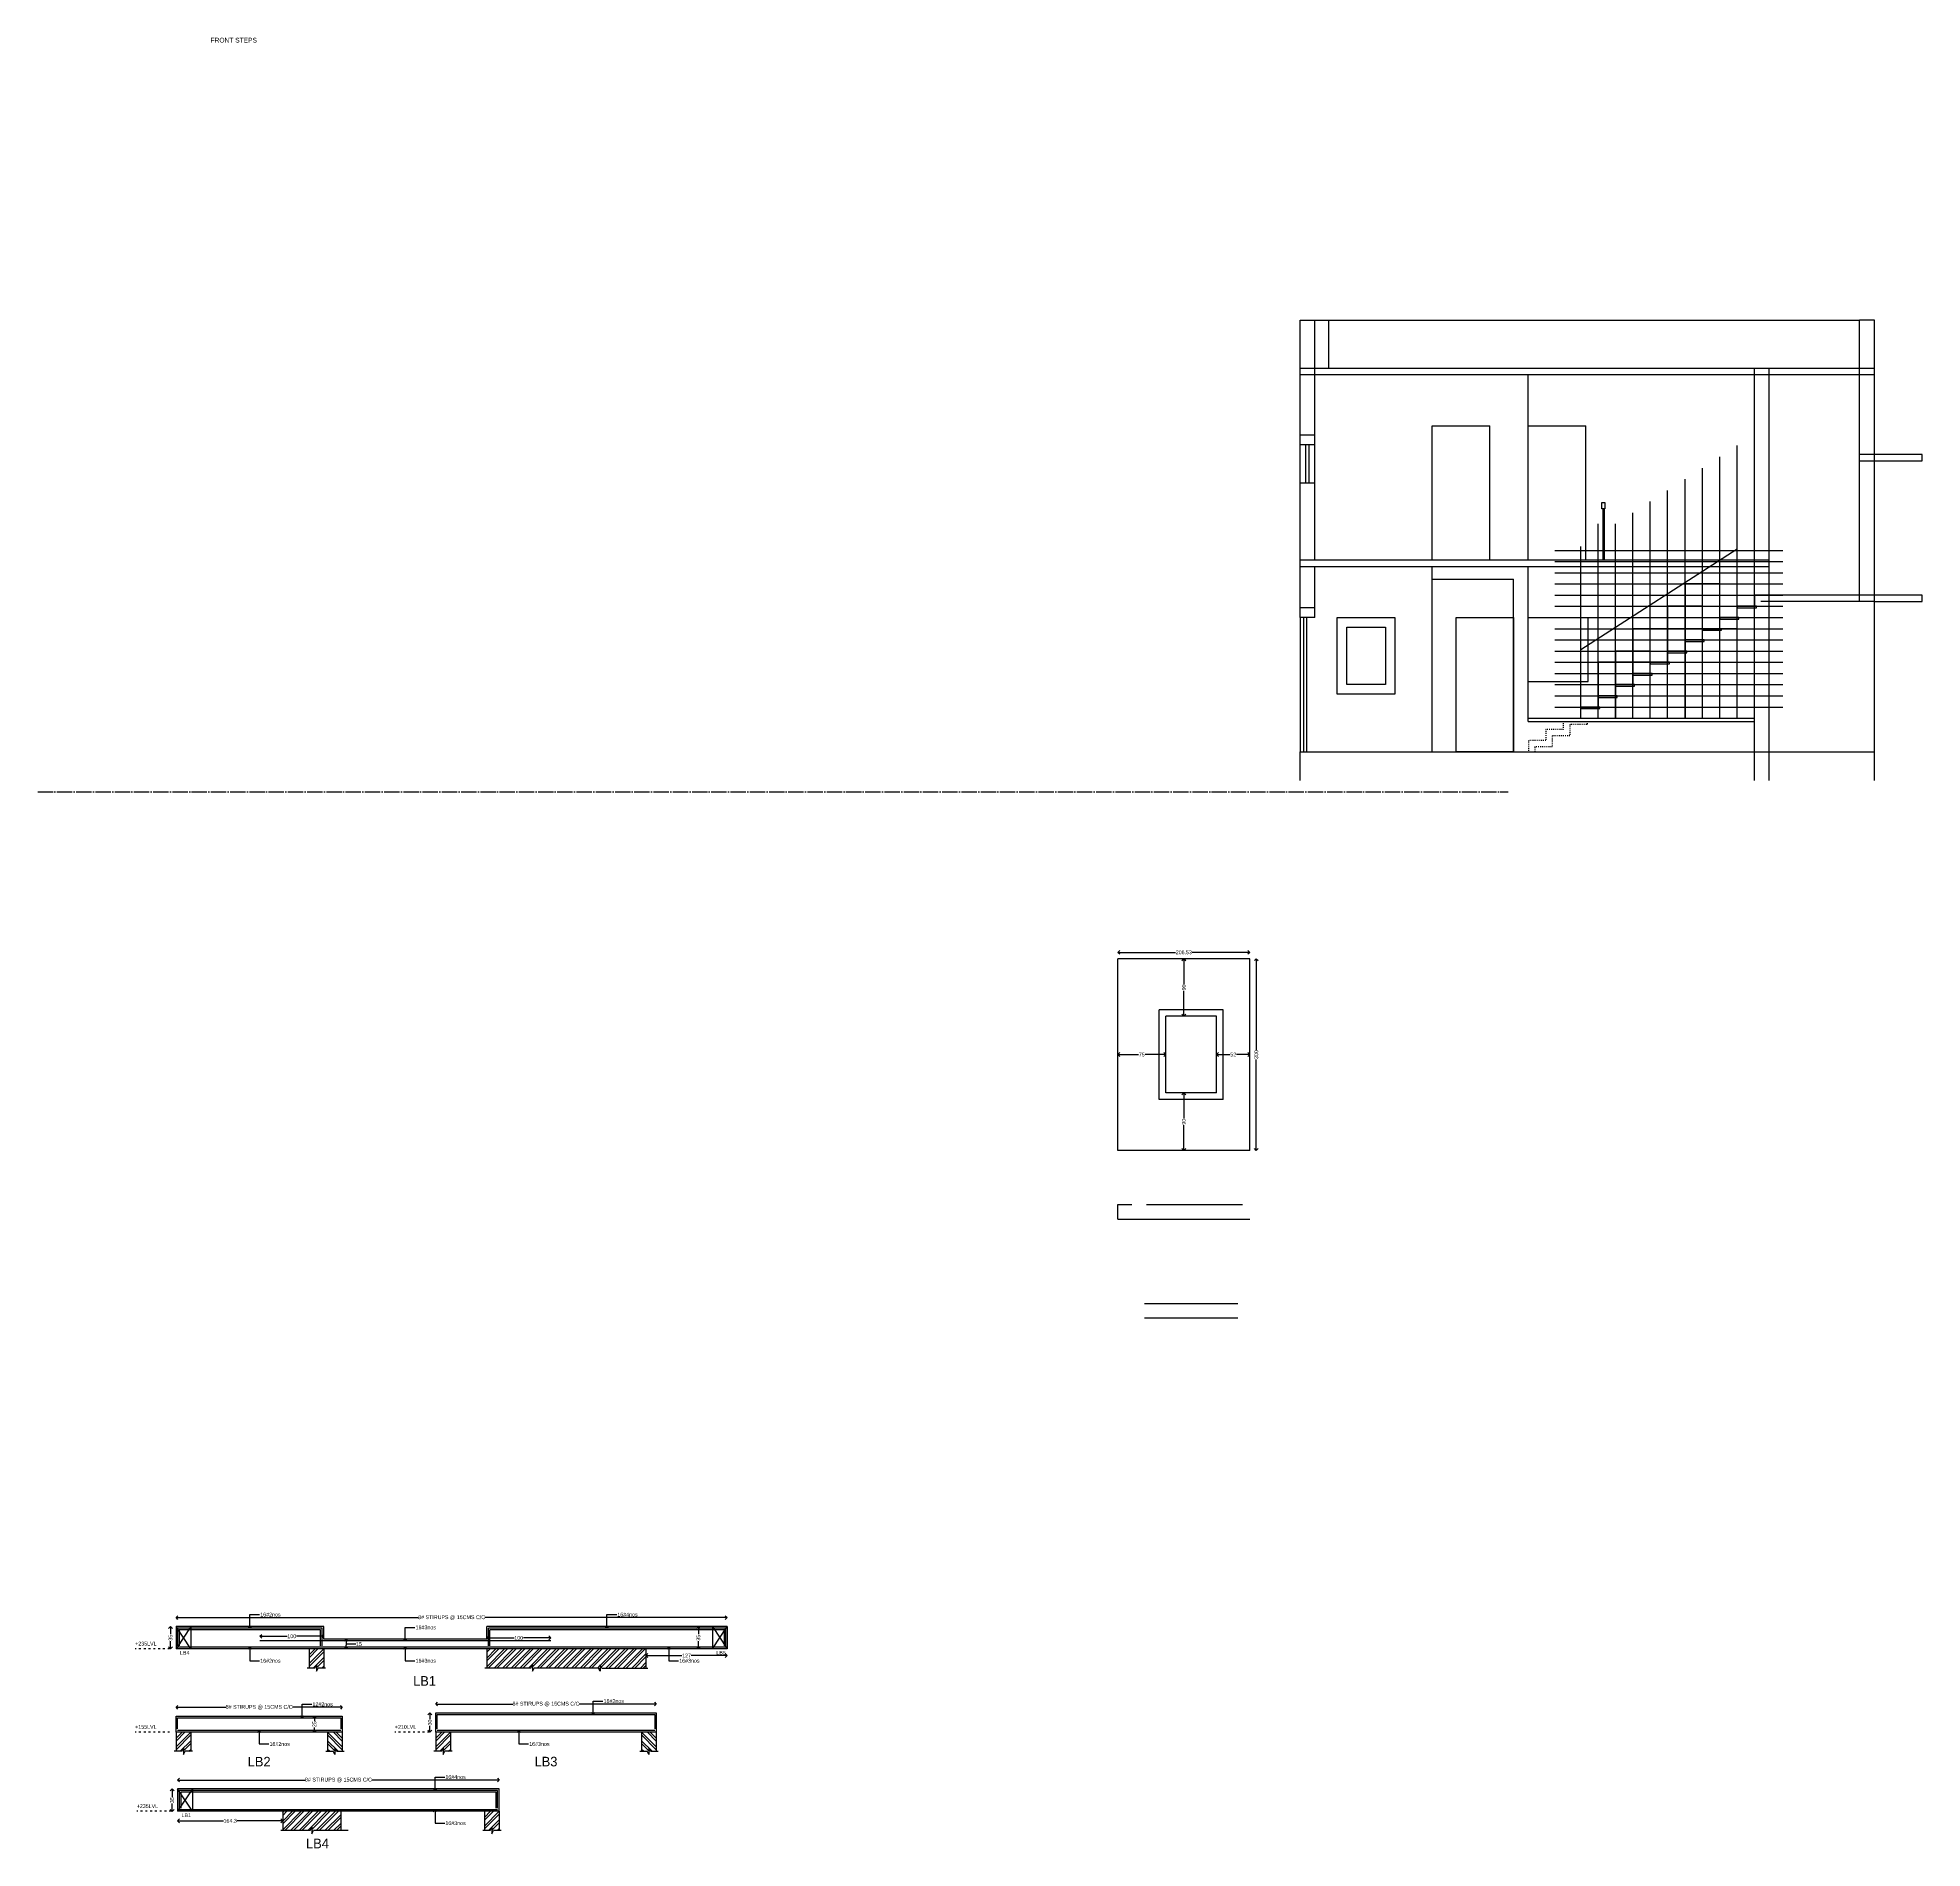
# Model space of a CAD drawing. Header units: metres. Extents: x -16 to 65907, y -5261 to 15511.
# Drawn here: x 21298 to 24246, y 1726 to 4558 of the extents above; entities that cross this region are included whole.
import ezdxf

# ---------------------------------------------------------------- set-up
doc = ezdxf.new("R2010")
doc.units = ezdxf.units.M
doc.header["$PDMODE"] = 67
doc.header["$PDSIZE"] = -5
doc.linetypes.add('ACAD_ISO03W100', pattern=[30, 12, -18])
doc.linetypes.add('ACAD_ISO04W100', pattern=[30, 24, -3, 0, -3])
doc.layers.get('0').update_dxf_attribs({"color": 6})
for name, color, linetype in [('BC-BOUNDARY', 3, 'ACAD_ISO04W100'), ('BC-GREYCOLOR', 8, 'Continuous'), ('BC-HATCH', 8, 'Continuous'), ('BC-LINTELS', 134, 'Continuous'), ('BC-TEXT', 7, 'Continuous'), ('BC-WALLS', 1, 'Continuous'), ('BC-WHITECOLOR', 7, 'Continuous')]:
    doc.layers.add(name, color=color, linetype=linetype)
doc.styles.add('BC-1IN10-1', font='FreeSans.ttf', dxfattribs={"height": 2})
doc.styles.add('BC-1IN10-3', font='FreeSans.ttf', dxfattribs={"height": 6})
doc.styles.add('BC-1IN50-1', font='FreeSans.ttf', dxfattribs={"height": 10})
doc.dimstyles.new('BC-1IN10-3', dxfattribs={"dimtxt": 6, "dimasz": 6, "dimexe": 0.18, "dimexo": 0.0625, "dimgap": 1, "dimtad": 0, "dimtoh": 1, "dimzin": 12, "dimdsep": 46, "dimtxsty": 'BC-1IN10-3', "dimblk": 'OPEN90', "dimcen": 0.09, "dimse1": 1, "dimse2": 1, "dimclrd": 256, "dimclre": 256, "dimclrt": 7, "dimadec": 0, "dimazin": 0, "dimtfac": 1, "dimtdec": 1, "dimtofl": 0, "dimtmove": 1, "dimatfit": 3, "dimldrblk": 'OPEN90', "dimfxl": 1, "dimtolj": 1, "dimtzin": 0, "dimlwd": -3, "dimarcsym": 0})

# ---------------------------------------------------------------- blocks, each defined once
blk = doc.blocks.new('_OPEN90')
at = {"color": 0, "linetype": 'ByBlock'}
for p, q in [((0, 0), (-1, 0)), ((-0.5, 0.5), (0, 0)), ((0, 0), (-0.5, -0.5))]:
    blk.add_line(p, q, dxfattribs=at)
blk = doc.blocks.new('*D1530')
at = {"layer": 'BC-WHITECOLOR', "linetype": 'Continuous', "lineweight": -3}
for p, q in [((21505.7, 2067.2), (21505.7, 2061)), ((21505.7, 2044.2), (21505.7, 2050.4))]:
    blk.add_line(p, q, dxfattribs=at)
at = {"layer": 'Defpoints', "color": 0}
for p in [(21514.4, 2073.2), (21505.7, 2038.2), (21514.4, 2038.2)]:
    blk.add_point(p, dxfattribs=at)
at = {"layer": 'BC-WHITECOLOR', "lineweight": -3, "xscale": 6, "yscale": 6, "zscale": 6}
for p, rotation in [((21505.7, 2073.2), 90), ((21505.7, 2038.2), 270)]:
    blk.add_blockref('_OPEN90', p, dxfattribs=dict(at, rotation=rotation))
at = {"layer": 'BC-WHITECOLOR', "color": 7, "insert": (21505.7, 2055.7), "char_height": 6, "attachment_point": 5, "rotation": 90, "style": 'BC-1IN10-3'}
blk.add_mtext('\\A1;35', dxfattribs=at)
blk = doc.blocks.new('*D1531')
at = {"layer": 'BC-WHITECOLOR', "linetype": 'Continuous', "lineweight": -3}
for p, q in [((21780.3, 2047.2), (21780.3, 2044.2)), ((21793.4, 2045.7), (21780.3, 2045.7)), ((21795.4, 2045.7), (21793.4, 2045.7))]:
    blk.add_line(p, q, dxfattribs=at)
at = {"layer": 'Defpoints', "color": 0}
for p in [(21745.4, 2053.2), (21745.4, 2038.2), (21780.3, 2038.2)]:
    blk.add_point(p, dxfattribs=at)
at = {"layer": 'BC-WHITECOLOR', "lineweight": -3, "xscale": 6, "yscale": 6, "zscale": 6}
for p, rotation in [((21780.3, 2053.2), 90), ((21780.3, 2038.2), 270)]:
    blk.add_blockref('_OPEN90', p, dxfattribs=dict(at, rotation=rotation))
at = {"layer": 'BC-WHITECOLOR', "color": 7, "insert": (21800.4, 2045.7), "char_height": 6, "attachment_point": 5, "style": 'BC-1IN10-3'}
blk.add_mtext('\\A1;15', dxfattribs=at)
blk = doc.blocks.new('*D1532')
at = {"layer": 'BC-WHITECOLOR', "linetype": 'Continuous', "lineweight": -3}
for p, q in [((22331.3, 2067.2), (22331.3, 2061)), ((22331.3, 2044.2), (22331.3, 2050.4))]:
    blk.add_line(p, q, dxfattribs=at)
at = {"layer": 'Defpoints', "color": 0}
for p in [(22331.3, 2073.2), (22353.4, 2073.2), (22353.4, 2038.2)]:
    blk.add_point(p, dxfattribs=at)
at = {"layer": 'BC-WHITECOLOR', "lineweight": -3, "xscale": 6, "yscale": 6, "zscale": 6}
for p, rotation in [((22331.3, 2073.2), 90), ((22331.3, 2038.2), 270)]:
    blk.add_blockref('_OPEN90', p, dxfattribs=dict(at, rotation=rotation))
at = {"layer": 'BC-WHITECOLOR', "color": 7, "insert": (22331.3, 2055.7), "char_height": 6, "attachment_point": 5, "rotation": 90, "style": 'BC-1IN10-3'}
blk.add_mtext('\\A1;35', dxfattribs=at)
blk = doc.blocks.new('*D1537')
at = {"layer": 'BC-WHITECOLOR', "linetype": 'Continuous', "lineweight": -3}
for p, q in [((21520.4, 2087.1), (21893.3, 2087.1)), ((22370.4, 2087.1), (21997.5, 2087.1))]:
    blk.add_line(p, q, dxfattribs=at)
at = {"layer": 'Defpoints', "color": 0}
for p in [(21514.4, 2073.2), (22376.4, 2087.1), (22376.4, 2073.2)]:
    blk.add_point(p, dxfattribs=at)
at = {"layer": 'BC-WHITECOLOR', "lineweight": -3, "xscale": 6, "yscale": 6, "zscale": 6, "rotation": 180}
blk.add_blockref('_OPEN90', (21514.4, 2087.1), dxfattribs=at)
at = {"layer": 'BC-WHITECOLOR', "lineweight": -3, "xscale": 6, "yscale": 6, "zscale": 6}
blk.add_blockref('_OPEN90', (22376.4, 2087.1), dxfattribs=at)
at = {"layer": 'BC-WHITECOLOR', "color": 7, "insert": (21945.4, 2087.1), "char_height": 6, "attachment_point": 5, "style": 'BC-1IN10-3'}
blk.add_mtext('\\A1;{8# STIRUPS @ 15CMS C/C}', dxfattribs=at)
blk = doc.blocks.new('*D1538')
at = {"layer": 'BC-WHITECOLOR', "linetype": 'Continuous', "lineweight": -3}
for p, q in [((21651.4, 2057.9), (21688.2, 2057.9)), ((21739.4, 2057.9), (21702.6, 2057.9))]:
    blk.add_line(p, q, dxfattribs=at)
at = {"layer": 'Defpoints', "color": 0}
for p in [(21645.4, 2057.9), (21645.4, 2050.7), (21745.4, 2053.2)]:
    blk.add_point(p, dxfattribs=at)
at = {"layer": 'BC-WHITECOLOR', "lineweight": -3, "xscale": 6, "yscale": 6, "zscale": 6, "rotation": 180}
blk.add_blockref('_OPEN90', (21645.4, 2057.9), dxfattribs=at)
at = {"layer": 'BC-WHITECOLOR', "lineweight": -3, "xscale": 6, "yscale": 6, "zscale": 6}
blk.add_blockref('_OPEN90', (21745.4, 2057.9), dxfattribs=at)
at = {"layer": 'BC-WHITECOLOR', "color": 7, "insert": (21695.4, 2057.9), "char_height": 6, "attachment_point": 5, "style": 'BC-1IN10-3'}
blk.add_mtext('\\A1;100', dxfattribs=at)
blk = doc.blocks.new('*D1539')
at = {"layer": 'BC-WHITECOLOR', "linetype": 'Continuous', "lineweight": -3}
for p, q in [((22006.4, 2055.4), (22043.2, 2055.4)), ((22094.4, 2055.4), (22057.6, 2055.4))]:
    blk.add_line(p, q, dxfattribs=at)
at = {"layer": 'Defpoints', "color": 0}
for p in [(22000.4, 2055.4), (22000.4, 2053.2), (22100.4, 2050.7)]:
    blk.add_point(p, dxfattribs=at)
at = {"layer": 'BC-WHITECOLOR', "lineweight": -3, "xscale": 6, "yscale": 6, "zscale": 6, "rotation": 180}
blk.add_blockref('_OPEN90', (22000.4, 2055.4), dxfattribs=at)
at = {"layer": 'BC-WHITECOLOR', "lineweight": -3, "xscale": 6, "yscale": 6, "zscale": 6}
blk.add_blockref('_OPEN90', (22100.4, 2055.4), dxfattribs=at)
at = {"layer": 'BC-WHITECOLOR', "color": 7, "insert": (22050.4, 2055.4), "char_height": 6, "attachment_point": 5, "style": 'BC-1IN10-3'}
blk.add_mtext('\\A1;100', dxfattribs=at)
blk = doc.blocks.new('*D1540')
at = {"layer": 'BC-WHITECOLOR', "linetype": 'Continuous', "lineweight": -3}
for p, q in [((21730.8, 1927), (21730.8, 1925.7)), ((21730.8, 1914), (21730.8, 1915.2))]:
    blk.add_line(p, q, dxfattribs=at)
at = {"layer": 'Defpoints', "color": 0}
for p in [(21730.8, 1933), (21774.4, 1933), (21774.4, 1908)]:
    blk.add_point(p, dxfattribs=at)
at = {"layer": 'BC-WHITECOLOR', "lineweight": -3, "xscale": 6, "yscale": 6, "zscale": 6}
for p, rotation in [((21730.8, 1933), 90), ((21730.8, 1908), 270)]:
    blk.add_blockref('_OPEN90', p, dxfattribs=dict(at, rotation=rotation))
at = {"layer": 'BC-WHITECOLOR', "color": 7, "insert": (21730.8, 1920.5), "char_height": 6, "attachment_point": 5, "rotation": 90, "style": 'BC-1IN10-3'}
blk.add_mtext('\\A1;25', dxfattribs=at)
blk = doc.blocks.new('*D1542')
at = {"layer": 'BC-WHITECOLOR', "linetype": 'Continuous', "lineweight": -3}
for p, q in [((21520.4, 1946.9), (21592.3, 1946.9)), ((21768.4, 1946.9), (21696.5, 1946.9))]:
    blk.add_line(p, q, dxfattribs=at)
at = {"layer": 'Defpoints', "color": 0}
for p in [(21774.4, 1946.9), (21514.4, 1933), (21774.4, 1933)]:
    blk.add_point(p, dxfattribs=at)
at = {"layer": 'BC-WHITECOLOR', "lineweight": -3, "xscale": 6, "yscale": 6, "zscale": 6, "rotation": 180}
blk.add_blockref('_OPEN90', (21514.4, 1946.9), dxfattribs=at)
at = {"layer": 'BC-WHITECOLOR', "lineweight": -3, "xscale": 6, "yscale": 6, "zscale": 6}
blk.add_blockref('_OPEN90', (21774.4, 1946.9), dxfattribs=at)
at = {"layer": 'BC-WHITECOLOR', "color": 7, "insert": (21644.4, 1946.9), "char_height": 6, "attachment_point": 5, "style": 'BC-1IN10-3'}
blk.add_mtext('\\A1;{8# STIRUPS @ 15CMS C/C}', dxfattribs=at)
blk = doc.blocks.new('*D1543')
at = {"layer": 'BC-WHITECOLOR', "linetype": 'Continuous', "lineweight": -3}
for p, q in [((21926.5, 1951.9), (22040.9, 1951.9)), ((22259.5, 1951.9), (22145.1, 1951.9))]:
    blk.add_line(p, q, dxfattribs=at)
at = {"layer": 'Defpoints', "color": 0}
for p in [(22265.5, 1951.9), (21920.5, 1938), (22265.5, 1938)]:
    blk.add_point(p, dxfattribs=at)
at = {"layer": 'BC-WHITECOLOR', "lineweight": -3, "xscale": 6, "yscale": 6, "zscale": 6, "rotation": 180}
blk.add_blockref('_OPEN90', (21920.5, 1951.9), dxfattribs=at)
at = {"layer": 'BC-WHITECOLOR', "lineweight": -3, "xscale": 6, "yscale": 6, "zscale": 6}
blk.add_blockref('_OPEN90', (22265.5, 1951.9), dxfattribs=at)
at = {"layer": 'BC-WHITECOLOR', "color": 7, "insert": (22093, 1951.9), "char_height": 6, "attachment_point": 5, "style": 'BC-1IN10-3'}
blk.add_mtext('\\A1;{8# STIRUPS @ 15CMS C/C}', dxfattribs=at)
blk = doc.blocks.new('*D1544')
at = {"layer": 'BC-WHITECOLOR', "linetype": 'Continuous', "lineweight": -3}
for p, q in [((21911.3, 1932), (21911.3, 1928.2)), ((21911.3, 1914), (21911.3, 1917.7))]:
    blk.add_line(p, q, dxfattribs=at)
at = {"layer": 'Defpoints', "color": 0}
for p in [(21911.3, 1938), (21920.5, 1938), (21920.5, 1908)]:
    blk.add_point(p, dxfattribs=at)
at = {"layer": 'BC-WHITECOLOR', "lineweight": -3, "xscale": 6, "yscale": 6, "zscale": 6}
for p, rotation in [((21911.3, 1938), 90), ((21911.3, 1908), 270)]:
    blk.add_blockref('_OPEN90', p, dxfattribs=dict(at, rotation=rotation))
at = {"layer": 'BC-WHITECOLOR', "color": 7, "insert": (21911.3, 1923), "char_height": 6, "attachment_point": 5, "rotation": 90, "style": 'BC-1IN10-3'}
blk.add_mtext('\\A1;30', dxfattribs=at)
blk = doc.blocks.new('*D1545')
at = {"layer": 'BC-WHITECOLOR', "linetype": 'Continuous', "lineweight": -3}
for p, q in [((21508.2, 1813.1), (21508.2, 1806.9)), ((21508.2, 1790.1), (21508.2, 1796.4))]:
    blk.add_line(p, q, dxfattribs=at)
at = {"layer": 'Defpoints', "color": 0}
for p in [(21516.9, 1819.1), (21508.2, 1784.1), (21516.9, 1784.1)]:
    blk.add_point(p, dxfattribs=at)
at = {"layer": 'BC-WHITECOLOR', "lineweight": -3, "xscale": 6, "yscale": 6, "zscale": 6}
for p, rotation in [((21508.2, 1819.1), 90), ((21508.2, 1784.1), 270)]:
    blk.add_blockref('_OPEN90', p, dxfattribs=dict(at, rotation=rotation))
at = {"layer": 'BC-WHITECOLOR', "color": 7, "insert": (21508.2, 1801.6), "char_height": 6, "attachment_point": 5, "rotation": 90, "style": 'BC-1IN10-3'}
blk.add_mtext('\\A1;35', dxfattribs=at)
blk = doc.blocks.new('*D1546')
at = {"layer": 'BC-WHITECOLOR', "linetype": 'Continuous', "lineweight": -3}
for p, q in [((21522.9, 1833.1), (21716.3, 1833.1)), ((22013.9, 1833.1), (21820.4, 1833.1))]:
    blk.add_line(p, q, dxfattribs=at)
at = {"layer": 'Defpoints', "color": 0}
for p in [(22019.9, 1833.1), (21516.9, 1819.1), (22019.9, 1819.1)]:
    blk.add_point(p, dxfattribs=at)
at = {"layer": 'BC-WHITECOLOR', "lineweight": -3, "xscale": 6, "yscale": 6, "zscale": 6, "rotation": 180}
blk.add_blockref('_OPEN90', (21516.9, 1833.1), dxfattribs=at)
at = {"layer": 'BC-WHITECOLOR', "lineweight": -3, "xscale": 6, "yscale": 6, "zscale": 6}
blk.add_blockref('_OPEN90', (22019.9, 1833.1), dxfattribs=at)
at = {"layer": 'BC-WHITECOLOR', "color": 7, "insert": (21768.4, 1833.1), "char_height": 6, "attachment_point": 5, "style": 'BC-1IN10-3'}
blk.add_mtext('\\A1;{8# STIRUPS @ 15CMS C/C}', dxfattribs=at)
blk = doc.blocks.new('*D1550')
at = {"layer": 'BC-WHITECOLOR', "linetype": 'Continuous', "lineweight": -3}
for p, q in [((21522.9, 1769.3), (21588.5, 1769.3)), ((21675.2, 1769.3), (21609.6, 1769.3))]:
    blk.add_line(p, q, dxfattribs=at)
at = {"layer": 'Defpoints', "color": 0}
for p in [(21516.9, 1784.1), (21516.9, 1769.3), (21681.2, 1784.1)]:
    blk.add_point(p, dxfattribs=at)
at = {"layer": 'BC-WHITECOLOR', "lineweight": -3, "xscale": 6, "yscale": 6, "zscale": 6, "rotation": 180}
blk.add_blockref('_OPEN90', (21516.9, 1769.3), dxfattribs=at)
at = {"layer": 'BC-WHITECOLOR', "lineweight": -3, "xscale": 6, "yscale": 6, "zscale": 6}
blk.add_blockref('_OPEN90', (21681.2, 1769.3), dxfattribs=at)
at = {"layer": 'BC-WHITECOLOR', "color": 7, "insert": (21599, 1769.3), "char_height": 6, "attachment_point": 5, "style": 'BC-1IN10-3'}
blk.add_mtext('\\A1;164.3', dxfattribs=at)
blk = doc.blocks.new('*D1551')
at = {"layer": 'BC-WHITECOLOR', "linetype": 'Continuous', "lineweight": -3}
for p, q in [((22255.4, 2027.8), (22305.6, 2027.8)), ((22370.4, 2027.8), (22320.2, 2027.8))]:
    blk.add_line(p, q, dxfattribs=at)
at = {"layer": 'Defpoints', "color": 0}
for p in [(22249.4, 2038.2), (22376.4, 2038.2), (22249.4, 2027.8)]:
    blk.add_point(p, dxfattribs=at)
at = {"layer": 'BC-WHITECOLOR', "lineweight": -3, "xscale": 6, "yscale": 6, "zscale": 6, "rotation": 180}
blk.add_blockref('_OPEN90', (22249.4, 2027.8), dxfattribs=at)
at = {"layer": 'BC-WHITECOLOR', "lineweight": -3, "xscale": 6, "yscale": 6, "zscale": 6}
blk.add_blockref('_OPEN90', (22376.4, 2027.8), dxfattribs=at)
at = {"layer": 'BC-WHITECOLOR', "color": 7, "insert": (22312.9, 2027.8), "char_height": 6, "attachment_point": 5, "style": 'BC-1IN10-3'}
blk.add_mtext('\\A1;127', dxfattribs=at)
blk = doc.blocks.new('*D1568')
at = {"layer": 'BC-WHITECOLOR', "linetype": 'Continuous', "lineweight": -3}
for p, q in [((22993.3, 2967.7), (23019.6, 2967.7)), ((23056.3, 2967.7), (23030.1, 2967.7))]:
    blk.add_line(p, q, dxfattribs=at)
at = {"layer": 'Defpoints', "color": 0}
for p in [(22987.3, 2967.7), (22987.3, 2967.7), (23062.3, 2967.7)]:
    blk.add_point(p, dxfattribs=at)
at = {"layer": 'BC-WHITECOLOR', "lineweight": -3, "xscale": 6, "yscale": 6, "zscale": 6, "rotation": 180}
blk.add_blockref('_OPEN90', (22987.3, 2967.7), dxfattribs=at)
at = {"layer": 'BC-WHITECOLOR', "lineweight": -3, "xscale": 6, "yscale": 6, "zscale": 6}
blk.add_blockref('_OPEN90', (23062.3, 2967.7), dxfattribs=at)
at = {"layer": 'BC-WHITECOLOR', "color": 7, "insert": (23024.8, 2967.7), "char_height": 6, "attachment_point": 5, "style": 'BC-1IN10-3'}
blk.add_mtext('\\A1;75', dxfattribs=at)
blk = doc.blocks.new('*D1569')
at = {"layer": 'BC-WHITECOLOR', "linetype": 'Continuous', "lineweight": -3}
for p, q in [((23090.6, 2901.7), (23090.6, 2867.9)), ((23090.6, 2823.7), (23090.6, 2857.5))]:
    blk.add_line(p, q, dxfattribs=at)
at = {"layer": 'Defpoints', "color": 0}
for p in [(23102.1, 2907.7), (23090.6, 2817.7), (23102.1, 2817.7)]:
    blk.add_point(p, dxfattribs=at)
at = {"layer": 'BC-WHITECOLOR', "lineweight": -3, "xscale": 6, "yscale": 6, "zscale": 6}
for p, rotation in [((23090.6, 2907.7), 90), ((23090.6, 2817.7), 270)]:
    blk.add_blockref('_OPEN90', p, dxfattribs=dict(at, rotation=rotation))
at = {"layer": 'BC-WHITECOLOR', "color": 7, "insert": (23090.6, 2862.7), "char_height": 6, "attachment_point": 5, "rotation": 90, "style": 'BC-1IN10-3'}
blk.add_mtext('\\A1;90', dxfattribs=at)
blk = doc.blocks.new('*D1570')
at = {"layer": 'BC-WHITECOLOR', "linetype": 'Continuous', "lineweight": -3}
for p, q in [((23147.9, 2967.7), (23162.6, 2967.7)), ((23187.9, 2967.7), (23173.1, 2967.7))]:
    blk.add_line(p, q, dxfattribs=at)
at = {"layer": 'Defpoints', "color": 0}
for p in [(23141.9, 2967.7), (23193.9, 2967.7), (23193.9, 2967.7)]:
    blk.add_point(p, dxfattribs=at)
at = {"layer": 'BC-WHITECOLOR', "lineweight": -3, "xscale": 6, "yscale": 6, "zscale": 6, "rotation": 180}
blk.add_blockref('_OPEN90', (23141.9, 2967.7), dxfattribs=at)
at = {"layer": 'BC-WHITECOLOR', "lineweight": -3, "xscale": 6, "yscale": 6, "zscale": 6}
blk.add_blockref('_OPEN90', (23193.9, 2967.7), dxfattribs=at)
at = {"layer": 'BC-WHITECOLOR', "color": 7, "insert": (23167.9, 2967.7), "char_height": 6, "attachment_point": 5, "style": 'BC-1IN10-3'}
blk.add_mtext('\\A1;52', dxfattribs=at)
blk = doc.blocks.new('*D1571')
at = {"layer": 'BC-WHITECOLOR', "linetype": 'Continuous', "lineweight": -3}
for p, q in [((23090.6, 3111.7), (23090.6, 3077.9)), ((23090.6, 3033.7), (23090.6, 3067.5))]:
    blk.add_line(p, q, dxfattribs=at)
at = {"layer": 'Defpoints', "color": 0}
for p in [(23090.6, 3117.7), (23102.1, 3117.7), (23102.1, 3027.7)]:
    blk.add_point(p, dxfattribs=at)
at = {"layer": 'BC-WHITECOLOR', "lineweight": -3, "xscale": 6, "yscale": 6, "zscale": 6}
for p, rotation in [((23090.6, 3117.7), 90), ((23090.6, 3027.7), 270)]:
    blk.add_blockref('_OPEN90', p, dxfattribs=dict(at, rotation=rotation))
at = {"layer": 'BC-WHITECOLOR', "color": 7, "insert": (23090.6, 3072.7), "char_height": 6, "attachment_point": 5, "rotation": 90, "style": 'BC-1IN10-3'}
blk.add_mtext('\\A1;90', dxfattribs=at)
blk = doc.blocks.new('*D1572')
at = {"layer": 'BC-WHITECOLOR', "linetype": 'Continuous', "lineweight": -3}
for p, q in [((22993.3, 3127.6), (23077.5, 3127.6)), ((23187.9, 3127.6), (23103.7, 3127.6))]:
    blk.add_line(p, q, dxfattribs=at)
at = {"layer": 'Defpoints', "color": 0}
for p in [(22987.3, 3127.6), (22987.3, 3117.7), (23193.9, 3117.7)]:
    blk.add_point(p, dxfattribs=at)
at = {"layer": 'BC-WHITECOLOR', "lineweight": -3, "xscale": 6, "yscale": 6, "zscale": 6, "rotation": 180}
blk.add_blockref('_OPEN90', (22987.3, 3127.6), dxfattribs=at)
at = {"layer": 'BC-WHITECOLOR', "lineweight": -3, "xscale": 6, "yscale": 6, "zscale": 6}
blk.add_blockref('_OPEN90', (23193.9, 3127.6), dxfattribs=at)
at = {"layer": 'BC-WHITECOLOR', "color": 7, "insert": (23090.6, 3127.6), "char_height": 6, "attachment_point": 5, "style": 'BC-1IN10-3'}
blk.add_mtext('\\A1;206.53', dxfattribs=at)
blk = doc.blocks.new('*D1573')
at = {"layer": 'BC-WHITECOLOR', "linetype": 'Continuous', "lineweight": -3}
for p, q in [((23203.9, 3111.7), (23203.9, 2975.2)), ((23203.9, 2823.7), (23203.9, 2960.1))]:
    blk.add_line(p, q, dxfattribs=at)
at = {"layer": 'Defpoints', "color": 0}
for p in [(23193.9, 3117.7), (23193.9, 2817.7), (23203.9, 2817.7)]:
    blk.add_point(p, dxfattribs=at)
at = {"layer": 'BC-WHITECOLOR', "lineweight": -3, "xscale": 6, "yscale": 6, "zscale": 6}
for p, rotation in [((23203.9, 3117.7), 90), ((23203.9, 2817.7), 270)]:
    blk.add_blockref('_OPEN90', p, dxfattribs=dict(at, rotation=rotation))
at = {"layer": 'BC-WHITECOLOR', "color": 7, "insert": (23203.9, 2967.7), "char_height": 6, "attachment_point": 5, "rotation": 90, "style": 'BC-1IN10-3'}
blk.add_mtext('\\A1;300', dxfattribs=at)

msp = doc.modelspace()

# ---------------------------------------------------------------- hatches: boundary and pattern name
at = {"layer": 'BC-HATCH', "linetype": 'Continuous'}
h = msp.add_hatch(dxfattribs=at)
h.set_pattern_fill('ANSI32', color=256, style=0)
h.paths.add_polyline_path([(21745.405, 2008.193), (21745.405, 2038.193), (21722.405, 2038.193), (21722.405, 2008.193), (21731.304, 2008.193), (21733.905, 2013.193), (21733.905, 2003.193), (21736.507, 2008.193)])
h = msp.add_hatch(dxfattribs=at)
h.set_pattern_fill('ANSI32', color=256, style=0)
h.paths.add_polyline_path([(22249.405, 2008.193), (22249.405, 2038.193), (22000.405, 2038.193), (22000.405, 2008.193), (22069.304, 2008.193), (22071.905, 2013.193), (22071.905, 2003.193), (22074.507, 2008.193), (22175.304, 2008.193), (22177.905, 2003.193), (22177.905, 2013.193), (22180.507, 2008.193)])
h = msp.add_hatch(dxfattribs=at)
h.set_pattern_fill('ANSI32', color=256, style=0)
h.set_pattern_definition([(45, (-208, -130.224), (-6.735192, 6.735192), []), (45, (-203.51, -130.224), (-6.735192, 6.735192), [])])
h.paths.add_polyline_path([(21537.405, 1877.969), (21537.405, 1907.969), (21514.405, 1907.969), (21514.405, 1877.969), (21523.304, 1877.969), (21525.905, 1882.969), (21525.905, 1872.969), (21528.507, 1877.969)])
h = msp.add_hatch(dxfattribs=at)
h.set_pattern_fill('ANSI32', color=256, angle=180, style=0)
h.set_pattern_definition([(135, (43496.81, -130.224), (6.735192, 6.735192), []), (135, (43492.32, -130.224), (6.735192, 6.735192), [])])
h.paths.add_polyline_path([(21751.405, 1877.969), (21751.405, 1907.969), (21774.405, 1907.969), (21774.405, 1877.969), (21765.507, 1877.969), (21762.905, 1882.969), (21762.905, 1872.969), (21760.304, 1877.969)])
h = msp.add_hatch(dxfattribs=at)
h.set_pattern_fill('ANSI32', color=256, style=0)
h.set_pattern_definition([(45, (198.105, -130.224), (-6.735192, 6.735192), []), (45, (202.595, -130.224), (-6.735192, 6.735192), [])])
h.paths.add_polyline_path([(21943.51, 1877.969), (21943.51, 1907.969), (21920.51, 1907.969), (21920.51, 1877.969), (21929.408, 1877.969), (21932.01, 1882.969), (21932.01, 1872.969), (21934.611, 1877.969)])
h = msp.add_hatch(dxfattribs=at)
h.set_pattern_fill('ANSI32', color=256, angle=180, style=0)
h.set_pattern_definition([(135, (43987.915, -130.224), (6.735192, 6.735192), []), (135, (43983.425, -130.224), (6.735192, 6.735192), [])])
h.paths.add_polyline_path([(22242.51, 1877.969), (22242.51, 1907.969), (22265.51, 1907.969), (22265.51, 1877.969), (22256.611, 1877.969), (22254.01, 1882.969), (22254.01, 1872.969), (22251.408, 1877.969)])
h = msp.add_hatch(dxfattribs=at)
h.set_pattern_fill('ANSI32', color=256, style=0)
h.set_pattern_definition([(45, (-95.795, 130.102), (-6.735192, 6.735192), []), (45, (-91.304, 130.102), (-6.735192, 6.735192), [])])
h.paths.add_polyline_path([(21771.878, 1754.124), (21771.878, 1784.124), (21681.178, 1784.124), (21681.178, 1754.124), (21723.926, 1754.124), (21726.528, 1759.124), (21726.528, 1749.124), (21729.129, 1754.124)])
h = msp.add_hatch(dxfattribs=at)
h.set_pattern_fill('ANSI32', color=256, style=0)
h.set_pattern_definition([(45, (274.4725, -254.069), (-6.735192, 6.735192), []), (45, (278.963, -254.069), (-6.735192, 6.735192), [])])
h.paths.add_polyline_path([(22019.878, 1754.124), (22019.878, 1784.124), (21996.878, 1784.124), (21996.878, 1754.124), (22005.776, 1754.124), (22008.378, 1759.124), (22008.378, 1749.124), (22010.979, 1754.124)])

# ---------------------------------------------------------------- linework, layer by layer
msp.add_line((23193.876, 2710.2), (23193.876, 2710.2))
at = {"layer": 'BC-BOUNDARY'}
msp.add_line((21298.005, 3378.602), (23597.715, 3378.602), dxfattribs=at)
at = {"layer": 'BC-GREYCOLOR', "linetype": 'Continuous'}
for p, q in [((21731.304, 2008.193), (21719.53, 2008.193)), ((21731.304, 2008.193), (21733.905, 2013.193)), ((21733.905, 2013.193), (21733.905, 2003.193)), ((21733.905, 2003.193), (21736.507, 2008.193)), ((21748.28, 2008.193), (21736.507, 2008.193)), ((22069.304, 2008.193), (21997.53, 2008.193)), ((22069.304, 2008.193), (22071.905, 2013.193)), ((22071.905, 2013.193), (22071.905, 2003.193)), ((22071.905, 2003.193), (22074.507, 2008.193)), ((22175.304, 2008.193), (22074.507, 2008.193)), ((22177.905, 2003.193), (22175.304, 2008.193)), ((22177.905, 2013.193), (22177.905, 2003.193)), ((22180.507, 2008.193), (22177.905, 2013.193)), ((22180.507, 2008.193), (22252.28, 2008.193)), ((21523.304, 1877.969), (21511.53, 1877.969)), ((21523.304, 1877.969), (21525.905, 1882.969)), ((21525.905, 1882.969), (21525.905, 1872.969)), ((21525.905, 1872.969), (21528.507, 1877.969)), ((21540.28, 1877.969), (21528.507, 1877.969)), ((21748.53, 1877.969), (21760.304, 1877.969)), ((21762.905, 1872.969), (21760.304, 1877.969)), ((21762.905, 1882.969), (21762.905, 1872.969)), ((21765.507, 1877.969), (21762.905, 1882.969)), ((21765.507, 1877.969), (21777.28, 1877.969)), ((21929.408, 1877.969), (21917.635, 1877.969)), ((21929.408, 1877.969), (21932.01, 1882.969)), ((21932.01, 1882.969), (21932.01, 1872.969)), ((21932.01, 1872.969), (21934.611, 1877.969)), ((21946.385, 1877.969), (21934.611, 1877.969)), ((22239.635, 1877.969), (22251.408, 1877.969)), ((22254.01, 1872.969), (22251.408, 1877.969)), ((22254.01, 1882.969), (22254.01, 1872.969)), ((22256.611, 1877.969), (22254.01, 1882.969)), ((22256.611, 1877.969), (22268.385, 1877.969)), ((21723.926, 1754.124), (21678.303, 1754.124)), ((21723.926, 1754.124), (21726.528, 1759.124)), ((21726.528, 1759.124), (21726.528, 1749.124)), ((21726.528, 1749.124), (21729.129, 1754.124)), ((21783.743, 1754.124), (21729.129, 1754.124)), ((22005.776, 1754.124), (21994.003, 1754.124)), ((22005.776, 1754.124), (22008.378, 1759.124)), ((22008.378, 1759.124), (22008.378, 1749.124)), ((22008.378, 1749.124), (22010.979, 1754.124)), ((22022.753, 1754.124), (22010.979, 1754.124))]:
    msp.add_line(p, q, dxfattribs=at)
at = {"layer": 'BC-HATCH', "color": 250}
for p, q in [((23928.882, 3493.786), (23928.882, 3902.587)), ((23956.082, 3493.786), (23956.082, 3920.087)), ((23874.482, 3493.786), (23874.482, 3867.587)), ((23901.682, 3493.786), (23901.682, 3885.087)), ((23820.082, 3493.786), (23820.082, 3832.587)), ((23847.282, 3493.786), (23847.282, 3850.087)), ((23792.882, 3493.786), (23792.882, 3815.087)), ((23738.482, 3493.786), (23738.482, 3797.587)), ((23765.682, 3493.786), (23765.682, 3797.587)), ((23670.938, 3756.286), (24027.419, 3756.286)), ((23711.282, 3493.786), (23711.282, 3762.587)), ((23711.282, 3601.286), (23956.082, 3758.786)), ((23670.938, 3738.786), (24027.419, 3738.786)), ((23670.938, 3721.286), (24027.419, 3721.286)), ((23670.938, 3703.786), (24027.419, 3703.786)), ((23670.938, 3686.286), (24027.419, 3686.286)), ((23670.938, 3668.786), (24027.419, 3668.786)), ((23670.938, 3651.286), (24027.419, 3651.286)), ((23670.938, 3633.786), (24027.419, 3633.786)), ((23670.938, 3616.286), (24027.419, 3616.286)), ((23670.938, 3598.786), (24027.419, 3598.786)), ((23670.938, 3581.286), (24027.419, 3581.286)), ((23670.938, 3563.786), (24027.419, 3563.786)), ((23670.938, 3546.286), (24027.419, 3546.286)), ((23670.938, 3528.786), (24027.419, 3528.786)), ((23670.938, 3511.286), (24027.419, 3511.286))]:
    msp.add_line(p, q, dxfattribs=at)
at = {"layer": 'BC-HATCH'}
for p, q in [((23745.782, 3821.286), (23745.782, 3741.286)), ((23747.782, 3821.286), (23747.782, 3741.286))]:
    msp.add_line(p, q, dxfattribs=at)
for points in [[(23749.282, 3831.286), (23749.282, 3821.286), (23744.282, 3821.286), (23744.282, 3831.286)], [(23405.743, 3636.286), (23405.743, 3546.286), (23345.443, 3546.286), (23345.443, 3636.286)]]:
    msp.add_lwpolyline(points, close=True, dxfattribs=at)
at = {"layer": 'BC-HATCH', "linetype": 'ACAD_ISO03W100', "ltscale": 0.1}
for points in [[(23684.082, 3488.786), (23684.082, 3476.286), (23656.882, 3476.286), (23656.882, 3458.786), (23629.682, 3458.786), (23629.682, 3441.286)], [(23721.282, 3488.786), (23721.282, 3483.786), (23694.082, 3483.786), (23694.082, 3466.286), (23666.882, 3466.286), (23666.882, 3448.786), (23639.682, 3448.786), (23639.682, 3441.286)]]:
    msp.add_lwpolyline(points, dxfattribs=at)
at = {"layer": 'BC-LINTELS', "linetype": 'Continuous'}
for p, q in [((23029.113, 2578.2), (23175.113, 2578.2)), ((23175.113, 2555.2), (23029.113, 2555.2))]:
    msp.add_line(p, q, dxfattribs=at)
at = {"layer": 'BC-WALLS'}
for p, q in [((23272.554, 3921.286), (23272.554, 4116.286)), ((23272.554, 4116.286), (23295.554, 4116.286)), ((23295.554, 3921.286), (23295.554, 4116.286)), ((24147.582, 3676.286), (24147.582, 4116.286)), ((24170.582, 4116.286), (24147.582, 4116.286)), ((24170.582, 3396.286), (24170.582, 4116.286)), ((23272.554, 4041.286), (24170.582, 4041.286)), ((23983.282, 3396.286), (23983.282, 4041.286)), ((24006.282, 3396.286), (24006.282, 4041.286)), ((23272.554, 4031.286), (24170.582, 4031.286)), ((23295.554, 3936.286), (23272.554, 3936.286)), ((23295.554, 3921.286), (23272.554, 3921.286)), ((23272.554, 3651.286), (23272.554, 3861.286)), ((23295.554, 3861.286), (23272.554, 3861.286)), ((23295.554, 3741.286), (23295.554, 3861.286)), ((23272.554, 3741.286), (24006.282, 3741.286)), ((23272.554, 3731.286), (24006.282, 3731.286)), ((23295.554, 3651.286), (23295.554, 3731.286)), ((24170.582, 3686.286), (23983.282, 3686.286)), ((23983.282, 3686.286), (23983.282, 3668.786)), ((23295.554, 3666.286), (23272.554, 3666.286)), ((24170.582, 3676.286), (23993.282, 3676.286)), ((23295.554, 3651.286), (23272.554, 3651.286)), ((23711.282, 3493.786), (23711.282, 3493.786)), ((23272.554, 3396.286), (23272.554, 3441.286)), ((23272.554, 3441.286), (24170.582, 3441.286)), ((22987.349, 2710.2), (22987.349, 2733.2)), ((22987.349, 2733.2), (23009.364, 2733.2)), ((23032.364, 2733.2), (23182.376, 2733.2)), ((22987.349, 2710.2), (23170.876, 2710.2)), ((23170.876, 2710.2), (23193.876, 2710.2)), ((23170.876, 2710.2), (23170.876, 2710.2))]:
    msp.add_line(p, q, dxfattribs=at)
at = {"layer": 'BC-WALLS', "linetype": 'Continuous'}
for p, q in [((21742.905, 2070.693), (21516.905, 2070.693)), ((21516.905, 2070.693), (21516.905, 2043.193)), ((21740.405, 2068.193), (21519.405, 2068.193)), ((21519.405, 2068.193), (21519.405, 2043.193)), ((21740.405, 2043.193), (21740.405, 2068.193)), ((21742.905, 2043.193), (21742.905, 2070.693)), ((22373.905, 2070.693), (22002.905, 2070.693)), ((22002.905, 2043.193), (22002.905, 2070.693)), ((22371.405, 2068.193), (22005.405, 2068.193)), ((22005.405, 2043.193), (22005.405, 2068.193)), ((22371.405, 2068.193), (22371.405, 2043.193)), ((22373.905, 2070.693), (22373.905, 2043.193)), ((22373.905, 2040.693), (21516.905, 2040.693)), ((22100.405, 2050.693), (21645.405, 2050.693)), ((22017.378, 1816.624), (21519.378, 1816.624)), ((21519.378, 1816.624), (21519.378, 1789.124)), ((22014.878, 1814.124), (21521.878, 1814.124)), ((21521.878, 1814.124), (21521.878, 1789.124)), ((22014.878, 1789.124), (22014.878, 1814.124)), ((22017.378, 1789.124), (22017.378, 1816.624)), ((22017.378, 1786.624), (21519.378, 1786.624))]:
    msp.add_line(p, q, dxfattribs=at)
at = {"layer": 'BC-WALLS'}
for points in [[(24147.582, 3896.286), (24245.582, 3896.286), (24245.582, 3906.286), (24147.582, 3906.286)], [(24170.582, 3676.286), (24245.582, 3676.286), (24245.582, 3686.286), (24170.582, 3686.286)]]:
    msp.add_lwpolyline(points, dxfattribs=at)
at = {"layer": 'BC-WALLS', "linetype": 'Continuous'}
for points in [[(21516.905, 1912.969), (21516.905, 1930.469), (21771.905, 1930.469), (21771.905, 1912.969)], [(21923.01, 1912.969), (21923.01, 1935.469), (22263.01, 1935.469), (22263.01, 1912.969)], [(21771.905, 1910.469), (21516.905, 1910.469)], [(22263.01, 1910.469), (21923.01, 1910.469)]]:
    msp.add_lwpolyline(points, dxfattribs=at)
at = {"layer": 'BC-WHITECOLOR'}
for p, q in [((23295.554, 4116.286), (24147.582, 4116.286)), ((23317.57, 4041.286), (23317.57, 4116.286)), ((23629.282, 3741.286), (23629.282, 4031.286)), ((23479.082, 3741.286), (23479.082, 3951.286)), ((23479.082, 3951.286), (23569.082, 3951.286)), ((23569.082, 3741.286), (23569.082, 3951.286)), ((23629.282, 3741.286), (23629.282, 3951.286)), ((23629.282, 3951.286), (23719.282, 3951.286)), ((23719.282, 3741.286), (23719.282, 3951.286)), ((23272.554, 3861.286), (23272.554, 3921.286)), ((23281.554, 3861.286), (23281.554, 3921.286)), ((23286.554, 3861.286), (23286.554, 3921.286)), ((23295.554, 3861.286), (23295.554, 3921.286)), ((23479.082, 3441.286), (23479.082, 3731.286)), ((23629.282, 3488.786), (23629.282, 3731.286)), ((23479.082, 3711.286), (23606.282, 3711.286)), ((23606.282, 3441.286), (23606.282, 3711.286)), ((23272.554, 3651.286), (23272.554, 3441.286)), ((23277.554, 3651.286), (23277.554, 3441.286)), ((23282.554, 3651.286), (23282.554, 3441.286)), ((23629.282, 3651.286), (23722.782, 3651.286)), ((23722.782, 3551.286), (23722.782, 3651.286)), ((23629.282, 3551.286), (23722.782, 3551.286)), ((23629.282, 3493.786), (23983.282, 3493.786)), ((23629.282, 3488.786), (23983.282, 3488.786))]:
    msp.add_line(p, q, dxfattribs=at)
at = {"layer": 'BC-WHITECOLOR', "linetype": 'Continuous'}
for p, q in [((23193.876, 3117.678), (22987.349, 3117.678)), ((22987.349, 2817.678), (22987.349, 3117.678)), ((23193.876, 2817.678), (23193.876, 3117.678)), ((23052.113, 2897.442), (23052.113, 3037.914)), ((23152.113, 3037.914), (23052.113, 3037.914)), ((23152.113, 2897.442), (23152.113, 3037.914)), ((23141.876, 3027.678), (23062.349, 3027.678)), ((23062.349, 2907.678), (23062.349, 3027.678)), ((23141.876, 2907.678), (23141.876, 3027.678)), ((23152.113, 2897.442), (23052.113, 2897.442)), ((23141.876, 2907.678), (23062.349, 2907.678)), ((23193.876, 2817.678), (22987.349, 2817.678)), ((21514.405, 2073.193), (21514.405, 2038.193)), ((21537.405, 2073.193), (21514.405, 2073.193)), ((21537.405, 2038.193), (21514.405, 2073.193)), ((21537.405, 2073.193), (21514.405, 2038.193)), ((21537.405, 2073.193), (21537.405, 2038.193)), ((21745.405, 2073.193), (21537.405, 2073.193)), ((21745.405, 2053.193), (21745.405, 2073.193)), ((22000.405, 2053.193), (22000.405, 2073.193)), ((22353.405, 2073.193), (22000.405, 2073.193)), ((22376.405, 2073.193), (22353.405, 2073.193)), ((22353.405, 2073.193), (22353.405, 2038.193)), ((22353.405, 2073.193), (22376.405, 2038.193)), ((22353.405, 2038.193), (22376.405, 2073.193)), ((22376.405, 2073.193), (22376.405, 2038.193)), ((21537.405, 2038.193), (21514.405, 2038.193)), ((22353.405, 2038.193), (21537.405, 2038.193)), ((21722.405, 2038.193), (21722.405, 2008.193)), ((22000.405, 2053.193), (21745.405, 2053.193)), ((21745.405, 2038.193), (21745.405, 2008.193)), ((22000.405, 2038.193), (22000.405, 2008.193)), ((22249.405, 2038.193), (22249.405, 2008.193)), ((22376.405, 2038.193), (22353.405, 2038.193)), ((21514.405, 1907.969), (21514.405, 1877.969)), ((21537.405, 1907.969), (21537.405, 1877.969)), ((21751.405, 1907.969), (21751.405, 1877.969)), ((21774.405, 1907.969), (21774.405, 1877.969)), ((21920.51, 1907.969), (21920.51, 1877.969)), ((21943.51, 1907.969), (21943.51, 1877.969)), ((22242.51, 1907.969), (22242.51, 1877.969)), ((22265.51, 1907.969), (22265.51, 1877.969)), ((21516.878, 1819.124), (21516.878, 1784.124)), ((21539.878, 1819.124), (21516.878, 1819.124)), ((21539.878, 1784.124), (21516.878, 1819.124)), ((21539.878, 1819.124), (21516.878, 1784.124)), ((21539.878, 1819.124), (21539.878, 1784.124)), ((22019.878, 1819.124), (21539.878, 1819.124)), ((22019.878, 1784.124), (22019.878, 1819.124)), ((22019.878, 1784.124), (21516.878, 1784.124)), ((21681.178, 1784.124), (21681.178, 1754.124)), ((21771.878, 1784.124), (21771.878, 1754.124)), ((21996.878, 1784.124), (21996.878, 1754.124)), ((22019.878, 1784.124), (22019.878, 1754.124))]:
    msp.add_line(p, q, dxfattribs=at)
at = {"layer": 'BC-WHITECOLOR', "linetype": 'ACAD_ISO03W100', "ltscale": 0.25}
for p, q in [((21504.405, 2038.193), (21450.495, 2038.193)), ((21504.405, 1907.969), (21450.495, 1907.969)), ((21910.51, 1907.969), (21856.6, 1907.969)), ((21506.878, 1784.124), (21452.968, 1784.124))]:
    msp.add_line(p, q, dxfattribs=at)
at = {"layer": 'BC-WHITECOLOR', "color": 1, "linetype": 'Continuous'}
for points in [[(23928.882, 3493.786), (23928.882, 3703.786), (23874.482, 3703.786), (23874.482, 3493.786)], [(23901.682, 3581.286), (23901.682, 3668.786), (23847.282, 3668.786), (23847.282, 3581.286)], [(23792.882, 3633.786), (23792.882, 3546.286), (23956.082, 3546.286), (23956.082, 3633.786)], [(23765.682, 3598.786), (23765.682, 3493.786), (23820.082, 3493.786), (23820.082, 3598.786)], [(23847.282, 3511.286), (23847.282, 3581.286), (23738.482, 3581.286), (23738.482, 3511.286)]]:
    msp.add_lwpolyline(points, close=True, dxfattribs=at)
at = {"layer": 'BC-WHITECOLOR', "linetype": 'Continuous'}
for points in [[(23986.082, 3666.286), (23986.082, 3668.786), (23956.082, 3668.786), (23956.082, 3666.286)], [(23931.682, 3631.286), (23931.682, 3633.786), (23901.682, 3633.786), (23901.682, 3631.286)], [(23958.882, 3648.786), (23958.882, 3651.286), (23928.882, 3651.286), (23928.882, 3648.786)], [(23877.282, 3596.286), (23877.282, 3598.786), (23847.282, 3598.786), (23847.282, 3596.286)], [(23904.482, 3613.786), (23904.482, 3616.286), (23874.482, 3616.286), (23874.482, 3613.786)], [(23850.082, 3578.786), (23850.082, 3581.286), (23820.082, 3581.286), (23820.082, 3578.786)], [(23795.682, 3543.786), (23795.682, 3546.286), (23765.682, 3546.286), (23765.682, 3543.786)], [(23822.882, 3561.286), (23822.882, 3563.786), (23792.882, 3563.786), (23792.882, 3561.286)], [(23741.282, 3508.786), (23741.282, 3511.286), (23711.282, 3511.286), (23711.282, 3508.786)], [(23768.482, 3526.286), (23768.482, 3528.786), (23738.482, 3528.786), (23738.482, 3526.286)], [(21514.405, 1907.969), (21514.405, 1932.969), (21774.405, 1932.969), (21774.405, 1907.969)], [(21920.51, 1907.969), (21920.51, 1937.969), (22265.51, 1937.969), (22265.51, 1907.969)]]:
    msp.add_lwpolyline(points, close=True, dxfattribs=at)
at = {"layer": 'BC-WHITECOLOR'}
for points in [[(23420.743, 3651.286), (23420.743, 3531.286), (23330.443, 3531.286), (23330.443, 3651.286)], [(23606.282, 3651.286), (23606.282, 3441.286), (23516.282, 3441.286), (23516.282, 3651.286)]]:
    msp.add_lwpolyline(points, close=True, dxfattribs=at)

# ---------------------------------------------------------------- texts
at = {"layer": 'BC-TEXT', "insert": (21568.367, 4554.204), "char_height": 7.5, "width": 105.17023, "attachment_point": 4, "style": 'BC-1IN50-1'}
msp.add_mtext('{\\pxql;\\fUbuntu|b0|i0|c0|p34;{\\C7;FRONT STEPS}}', dxfattribs=at)
at = {"layer": 'BC-WHITECOLOR', "color": 7, "linetype": 'Continuous'}
for s, insert, char_height, width, attachment_point, style in [('{16#2nos }', (21646.095, 2088.718), 6, 50.97217, 7, 'BC-1IN10-3'), ('{16#4nos }', (22204.595, 2088.718), 6, 50.97217, 7, 'BC-1IN10-3'), ('{16#3nos }', (21889.095, 2068.718), 6, 50.97217, 7, 'BC-1IN10-3'), ('{+235LVL}', (21450.495, 2049.383), 6, 50.97217, 1, 'BC-1IN10-3'), ('{LB4}', (21520.474, 2035.106), 6, 50.97217, 1, 'BC-1IN10-3'), ('{LB5}', (22359.474, 2035.106), 6, 50.97217, 1, 'BC-1IN10-3'), ('{16#2nos }', (21646.095, 2022.668), 6, 50.97217, 1, 'BC-1IN10-3'), ('{16#3nos }', (21889.095, 2022.668), 6, 50.97217, 1, 'BC-1IN10-3'), ('{16#3nos }', (22301.311, 2022.668), 6, 50.97217, 1, 'BC-1IN10-3'), ('{\\pxqc;LB1}', (21903.037, 1988.132), 15, 34.34249, 5, 'BC-1IN10-1'), ('{12#2nos }', (21727.795, 1948.494), 6, 50.97217, 7, 'BC-1IN10-3'), ('{16#2nos }', (22183.107, 1953.494), 6, 50.97217, 7, 'BC-1IN10-3'), ('{+155LVL}', (21450.495, 1919.159), 6, 50.97217, 1, 'BC-1IN10-3'), ('{+210LVL}', (21856.6, 1919.159), 6, 50.97217, 1, 'BC-1IN10-3'), ('{16#2nos }', (21660.595, 1892.444), 6, 50.97217, 1, 'BC-1IN10-3'), ('{16#3nos }', (22066.7, 1892.444), 6, 50.97217, 1, 'BC-1IN10-3'), ('{\\pxqc;LB2}', (21644.405, 1861.789), 15, 34.34249, 5, 'BC-1IN10-1'), ('{\\pxqc;LB3}', (22093.01, 1861.789), 15, 34.34249, 5, 'BC-1IN10-1'), ('{16#4nos }', (21935.66, 1834.649), 6, 50.97217, 7, 'BC-1IN10-3'), ('{+235LVL}', (21452.968, 1795.313), 6, 50.97217, 1, 'BC-1IN10-3'), ('{LB1}', (21522.947, 1781.037), 6, 50.97217, 1, 'BC-1IN10-3'), ('{16#3nos }', (21935.66, 1768.599), 6, 50.97217, 1, 'BC-1IN10-3'), ('{\\pxqc;LB4}', (21735.632, 1733.788), 15, 34.34249, 5, 'BC-1IN10-1')]:
    msp.add_mtext(s, dxfattribs=dict(at, insert=insert, char_height=char_height, width=width, attachment_point=attachment_point, style=style))

# ---------------------------------------------------------------- dimensions: what is measured, and where the dimension line sits
at = {"layer": 'BC-WHITECOLOR', "linetype": 'Continuous'}
for base, p1, p2, picture, middle in [((22987.349, 3127.594), (23193.876, 3117.678), (22987.349, 3117.678), '*D1572', (23090.613, 3127.594)), ((22987.349, 2967.678), (23062.349, 2967.678), (22987.349, 2967.678), '*D1568', (23024.849, 2967.678)), ((23193.876, 2967.678), (23141.876, 2967.678), (23193.876, 2967.678), '*D1570', (23167.876, 2967.678)), ((21645.405, 2057.949), (21745.405, 2053.193), (21645.405, 2050.693), '*D1538', (21695.405, 2057.949)), ((22000.405, 2055.357), (22100.405, 2050.693), (22000.405, 2053.193), '*D1539', (22050.405, 2055.357)), ((22249.405, 2027.768), (22376.405, 2038.193), (22249.405, 2038.193), '*D1551', (22312.905, 2027.768)), ((21516.878, 1769.312), (21681.178, 1784.124), (21516.878, 1784.124), '*D1550', (21599.028, 1769.312))]:
    dim = msp.add_linear_dim(base=base, p1=p1, p2=p2, dimstyle='BC-1IN10-3', override={"dimlfac": 1}, dxfattribs=at)
    dim.commit()
    dim.dimension.update_dxf_attribs({"geometry": picture, "text_midpoint": middle})
for base, p1, p2, picture, middle in [((23090.613, 3117.678), (23102.113, 3027.678), (23102.113, 3117.678), '*D1571', (23090.613, 3072.678)), ((23203.872, 2817.678), (23193.876, 3117.678), (23193.876, 2817.678), '*D1573', (23203.872, 2967.678)), ((23090.613, 2817.678), (23102.113, 2907.678), (23102.113, 2817.678), '*D1569', (23090.613, 2862.678)), ((21505.681, 2038.193), (21514.405, 2073.193), (21514.405, 2038.193), '*D1530', (21505.681, 2055.693)), ((22331.309, 2073.193), (22353.405, 2038.193), (22353.405, 2073.193), '*D1532', (22331.309, 2055.693)), ((21780.333, 2038.193), (21745.405, 2053.193), (21745.405, 2038.193), '*D1531', (21796.392, 2045.693)), ((21730.818, 1932.969), (21774.405, 1907.969), (21774.405, 1932.969), '*D1540', (21730.818, 1920.469)), ((21911.332, 1937.969), (21920.51, 1907.969), (21920.51, 1937.969), '*D1544', (21911.332, 1922.969)), ((21508.154, 1784.124), (21516.878, 1819.124), (21516.878, 1784.124), '*D1545', (21508.154, 1801.624))]:
    dim = msp.add_linear_dim(base=base, p1=p1, p2=p2, angle=90, dimstyle='BC-1IN10-3', override={"dimlfac": 1}, dxfattribs=at)
    dim.commit()
    dim.dimension.update_dxf_attribs({"geometry": picture, "text_midpoint": middle})
for base, p1, p2, picture, middle in [((22376.405, 2087.144), (21514.405, 2073.193), (22376.405, 2073.193), '*D1537', (21945.405, 2087.144)), ((22265.51, 1951.92), (21920.51, 1937.969), (22265.51, 1937.969), '*D1543', (22093.01, 1951.92)), ((21774.405, 1946.92), (21514.405, 1932.969), (21774.405, 1932.969), '*D1542', (21644.405, 1946.92)), ((22019.878, 1833.075), (21516.878, 1819.124), (22019.878, 1819.124), '*D1546', (21768.378, 1833.075))]:
    dim = msp.add_linear_dim(base=base, p1=p1, p2=p2, text='{8# STIRUPS @ 15CMS C/C}', dimstyle='BC-1IN10-3', override={"dimlfac": 1, "dimtolj": 1}, dxfattribs=at)
    dim.commit()
    dim.dimension.update_dxf_attribs({"geometry": picture, "text_midpoint": middle})

# ---------------------------------------------------------------- leaders
at = {"layer": 'BC-WHITECOLOR', "linetype": 'Continuous', "annotation_type": 0, "has_hookline": 1, "hookline_direction": 0, "text_width": 30.058}
for points in [[(21629.905, 2070.693), (21629.905, 2091.718), (21645.095, 2091.718)], [(21872.905, 2050.693), (21872.905, 2071.718), (21888.095, 2071.718)], [(22188.405, 2070.693), (22188.405, 2091.718), (22203.595, 2091.718)], [(21629.905, 2040.693), (21629.905, 2019.668), (21645.095, 2019.668)], [(21872.905, 2040.693), (21872.905, 2019.668), (21888.095, 2019.668)], [(22285.121, 2040.693), (22285.121, 2019.668), (22300.311, 2019.668)], [(21711.605, 1930.469), (21711.605, 1951.494), (21726.795, 1951.494)], [(22166.917, 1935.469), (22166.917, 1956.494), (22182.107, 1956.494)], [(21644.405, 1910.469), (21644.405, 1889.444), (21659.595, 1889.444)], [(22050.51, 1910.469), (22050.51, 1889.444), (22065.7, 1889.444)], [(21919.47, 1816.624), (21919.47, 1837.649), (21934.66, 1837.649)], [(21919.47, 1786.624), (21919.47, 1765.599), (21934.66, 1765.599)]]:
    msp.add_leader(points, dimstyle='BC-1IN10-3', override={"dimtad": 0}, dxfattribs=at)

doc.saveas('drawing.dxf')
